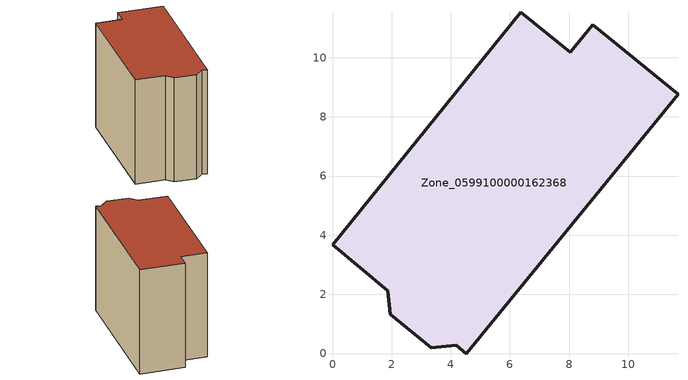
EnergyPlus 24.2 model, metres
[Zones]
Zone_0599100000162368
 floor ground (C_G): 8.03,10.18 8.8,11.12 11.68,8.77 4.53,0 4.18,0.28 3.34,0.2 1.95,1.33 1.86,2.12 0,3.67 6.37,11.53 z0
 wall outside (C_F): 1.86,2.12 1.95,1.33 3.34,0.2 4.18,0.28 4.53,0 11.68,8.77 8.8,11.12 8.03,10.18 6.37,11.53 0,3.67 1.86,2.12 z0:9.06
 roof outside (C_R): 6.37,11.53 0,3.67 1.86,2.12 1.95,1.33 3.34,0.2 4.18,0.28 4.53,0 11.68,8.77 8.8,11.12 8.03,10.18 z9.06
[BUILDING]
Pand.0599100000162368: North Axis=0; Terrain=City; Loads Convergence Tolerance Value=0.04; Temperature Convergence Tolerance Value=0.4; Solar Distribution=FullExterior; Maximum Number of Warmup Days=25; Minimum Number of Warmup Days=1
[Site:Location]
Rotterdam.The.Hague.AP_ZH_NLD Design_Conditions: Latitude=51.96; Longitude=4.45; Time Zone=1; Elevation=-4.5
[SITE:GROUNDTEMPERATURE:BUILDINGSURFACE]
18, 18, 18, 18, 18, 18, 18, 18, 18, 18, 18, 18
[MATERIAL] Thermal Absorptance=0.9; Solar Absorptance=0.7; Visible Absorptance=0.7
Name | Roughness | Thickness | Conductivity | Density | Specific Heat
G.TI.1946 | MediumSmooth | 0.15 | 1 | 540 | 1210
F.TI.1946 | Rough | 0.3 | 0.857143 | 1920 | 840
R.TI.1946 | MediumRough | 0.2 | 0.1 | 1500 | 1000
[CONSTRUCTION]
C_G: G.TI.1946
C_F: F.TI.1946
C_R: R.TI.1946
[ZONE]
Zone_0599100000162368: Type=1; Multiplier=1; Ceiling Height=Autocalculate; Volume=Autocalculate; Floor Area=autocalculate; Part of Total Floor Area=Yes
[ZONEINFILTRATION:DESIGNFLOWRATE]
Infil_Zone_0599100000162368: Zone or ZoneList or Space or SpaceList=Zone_0599100000162368; Schedule=AlwaysOn; Design Flow Rate Calculation Method=Flow/Area; Flow Rate per Floor Area=0.003; Constant Term Coefficient=1; Temperature Term Coefficient=0; Velocity Term Coefficient=0; Velocity Squared Term Coefficient=0
[HVACTEMPLATE:ZONE:IDEALLOADSAIRSYSTEM]
Zone_0599100000162368: Maximum Heating Supply Air Temperature=50; Minimum Cooling Supply Air Temperature=13; Maximum Heating Supply Air Humidity Ratio=0.0156; Minimum Cooling Supply Air Humidity Ratio=0.0077; Heating Limit=NoLimit; Cooling Limit=NoLimit; Dehumidification Control Type=ConstantSensibleHeatRatio; Cooling Sensible Heat Ratio=0.7; Dehumidification Setpoint=60; Humidification Control Type=None; Humidification Setpoint=30; Outdoor Air Method=None; Outdoor Air Flow Rate per Person=0.00944; Outdoor Air Flow Rate per Zone Floor Area=0; Outdoor Air Flow Rate per Zone=0; Demand Controlled Ventilation Type=None; Outdoor Air Economizer Type=NoEconomizer; Heat Recovery Type=None; Sensible Heat Recovery Effectiveness=0.7; Latent Heat Recovery Effectiveness=0.65
[ZONECONTROL:THERMOSTAT]
ThermostatControl_Zone_0599100000162368: Zone or ZoneList=Zone_0599100000162368; Control Type Schedule=DualSetpointControlType; Control 1=Thermostat_Zone_0599100000162368; Temperature Difference Between Cutout And Setpoint=0
[THERMOSTATSETPOINT:DUALSETPOINT]
Thermostat_Zone_0599100000162368: Heating Setpoint Temperature Schedule=HeatingSetpoint_Zone_0599100000162368; Cooling Setpoint Temperature Schedule=CoolingSetpoint_Zone_0599100000162368
[SCHEDULE:COMPACT]
HeatingSetpoint_Zone_0599100000162368: Through: 12/31, For: AllDays, Until: 24:00, 21
CoolingSetpoint_Zone_0599100000162368: Through: 12/31, For: AllDays, Until: 24:00, 24
DualSetpointControlType: Through: 12/31, For: AllDays, Until: 24:00, 4
AlwaysOn: Through: 12/31, For: AllDays, Until: 24:00, 1
